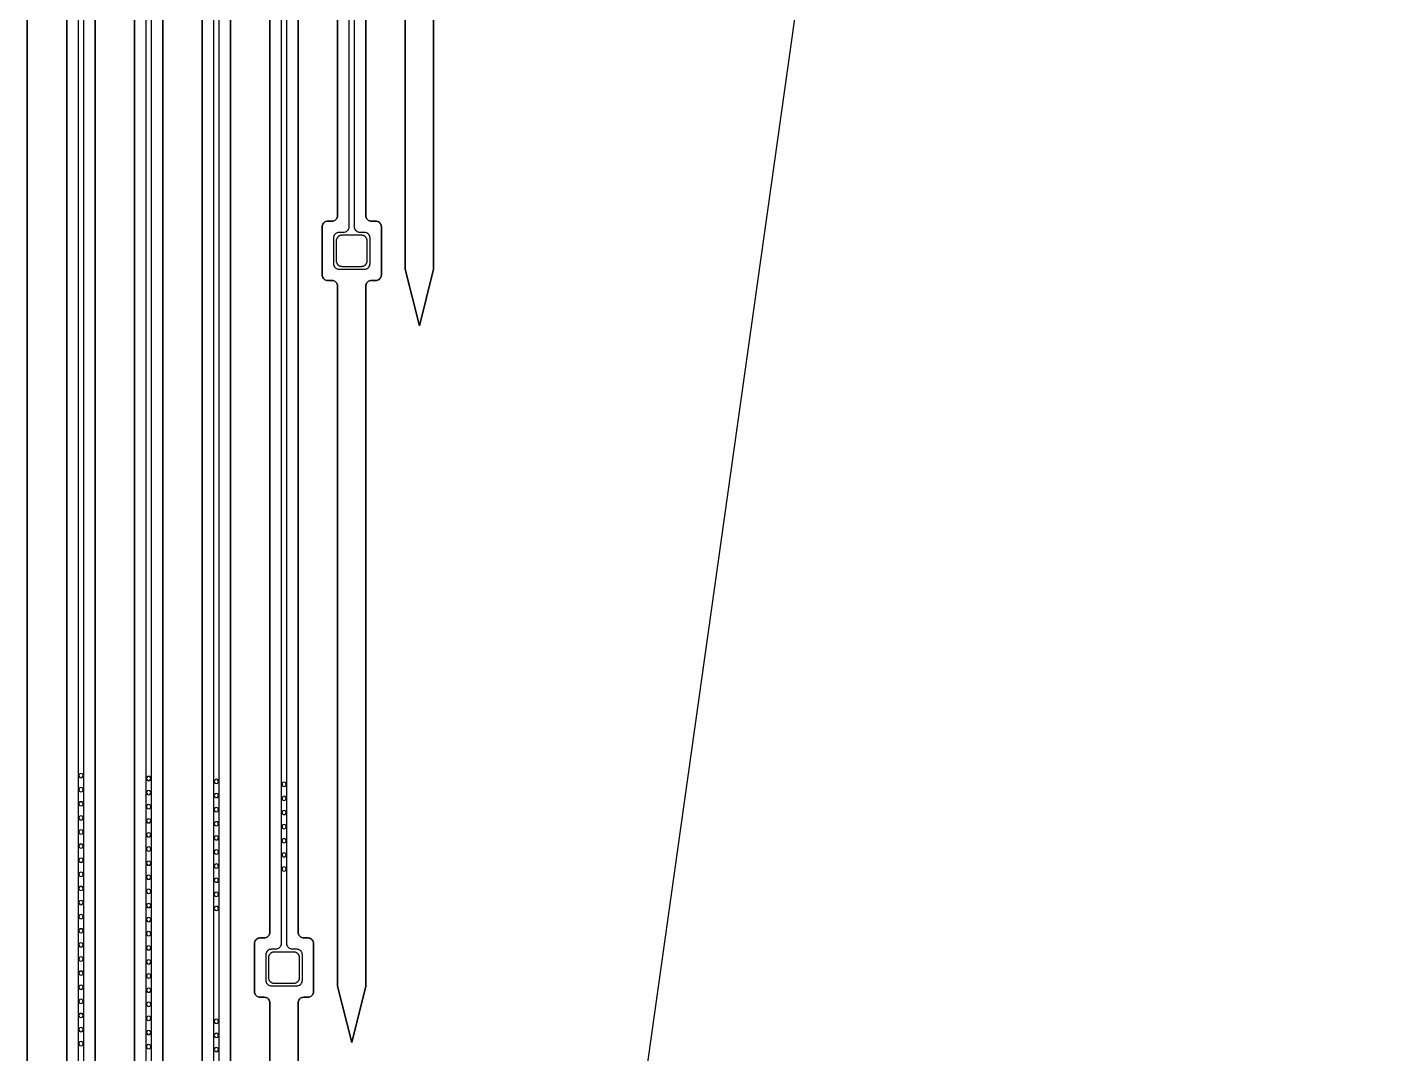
# Model space of a CAD drawing. Header units: metres. Extents: x -1550 to 1550, y -904 to 26100.
# Drawn here: x -2 to 482, y 731.4 to 1095.1 of the extents above; entities that cross this region are included whole.
import ezdxf

# ---------------------------------------------------------------- set-up
doc = ezdxf.new("R2010")
doc.units = ezdxf.units.M
for name, color, linetype in [('Electrodes', 2, 'CONTINUOUS'), ('Metal', 4, 'CONTINUOUS'), ('pattern_ionp', 7, 'CONTINUOUS'), ('Polyimide', 3, 'CONTINUOUS'), ('Polyimide_Negative', 5, 'CONTINUOUS')]:
    doc.layers.add(name, color=color, linetype=linetype)

msp = doc.modelspace()

# ---------------------------------------------------------------- linework, layer by layer
at = {"layer": 'Electrodes'}
for points in [[(116.5, 1010.37), (116.64, 1010.38), (116.77, 1010.39), (116.91, 1010.41), (117.04, 1010.45), (117.17, 1010.49), (117.3, 1010.54), (117.42, 1010.6), (117.54, 1010.66), (117.65, 1010.74), (117.76, 1010.82), (117.87, 1010.91), (117.96, 1011.01), (118.05, 1011.11), (118.13, 1011.22), (118.21, 1011.33), (118.28, 1011.45), (118.33, 1011.58), (118.38, 1011.7), (118.43, 1011.83), (118.46, 1011.97), (118.48, 1012.1), (118.5, 1012.24), (118.5, 1012.37), (118.5, 1019.37), (118.5, 1019.51), (118.48, 1019.65), (118.46, 1019.78), (118.43, 1019.91), (118.38, 1020.04), (118.33, 1020.17), (118.28, 1020.29), (118.21, 1020.41), (118.13, 1020.53), (118.05, 1020.64), (117.96, 1020.74), (117.87, 1020.83), (117.76, 1020.92), (117.65, 1021.01), (117.54, 1021.08), (117.42, 1021.15), (117.3, 1021.21), (117.17, 1021.26), (117.04, 1021.3), (116.91, 1021.33), (116.77, 1021.35), (116.64, 1021.37), (116.5, 1021.37), (109.5, 1021.37), (109.36, 1021.37), (109.23, 1021.35), (109.09, 1021.33), (108.96, 1021.3), (108.83, 1021.26), (108.7, 1021.21), (108.58, 1021.15), (108.46, 1021.08), (108.35, 1021.01), (108.24, 1020.92), (108.13, 1020.83), (108.04, 1020.74), (107.95, 1020.64), (107.87, 1020.53), (107.79, 1020.41), (107.72, 1020.29), (107.67, 1020.17), (107.62, 1020.04), (107.57, 1019.91), (107.54, 1019.78), (107.52, 1019.65), (107.5, 1019.51), (107.5, 1019.37), (107.5, 1012.37), (107.5, 1012.24), (107.52, 1012.1), (107.54, 1011.97), (107.57, 1011.83), (107.62, 1011.7), (107.67, 1011.58), (107.72, 1011.45), (107.79, 1011.33), (107.87, 1011.22), (107.95, 1011.11), (108.04, 1011.01), (108.13, 1010.91), (108.24, 1010.82), (108.35, 1010.74), (108.46, 1010.66), (108.58, 1010.6), (108.7, 1010.54), (108.83, 1010.49), (108.96, 1010.45), (109.09, 1010.41), (109.23, 1010.39), (109.36, 1010.38), (109.5, 1010.37), (116.5, 1010.37)], [(92.5, 756.4), (92.64, 756.41), (92.77, 756.42), (92.91, 756.45), (93.04, 756.48), (93.17, 756.52), (93.3, 756.57), (93.42, 756.63), (93.54, 756.7), (93.65, 756.77), (93.76, 756.85), (93.87, 756.94), (93.96, 757.04), (94.05, 757.14), (94.13, 757.25), (94.21, 757.37), (94.28, 757.48), (94.33, 757.61), (94.38, 757.74), (94.43, 757.87), (94.46, 758), (94.48, 758.13), (94.5, 758.27), (94.5, 758.4), (94.5, 765.4), (94.5, 765.54), (94.48, 765.68), (94.46, 765.81), (94.43, 765.94), (94.38, 766.07), (94.33, 766.2), (94.28, 766.32), (94.21, 766.44), (94.13, 766.56), (94.05, 766.67), (93.96, 766.77), (93.87, 766.87), (93.76, 766.96), (93.65, 767.04), (93.54, 767.11), (93.42, 767.18), (93.3, 767.24), (93.17, 767.29), (93.04, 767.33), (92.91, 767.36), (92.77, 767.39), (92.64, 767.4), (92.5, 767.4), (85.5, 767.4), (85.36, 767.4), (85.23, 767.39), (85.09, 767.36), (84.96, 767.33), (84.83, 767.29), (84.7, 767.24), (84.58, 767.18), (84.46, 767.11), (84.35, 767.04), (84.24, 766.96), (84.13, 766.87), (84.04, 766.77), (83.95, 766.67), (83.87, 766.56), (83.79, 766.44), (83.72, 766.32), (83.67, 766.2), (83.62, 766.07), (83.57, 765.94), (83.54, 765.81), (83.52, 765.68), (83.5, 765.54), (83.5, 765.4), (83.5, 758.4), (83.5, 758.27), (83.52, 758.13), (83.54, 758), (83.57, 757.87), (83.62, 757.74), (83.67, 757.61), (83.72, 757.48), (83.79, 757.37), (83.87, 757.25), (83.95, 757.14), (84.04, 757.04), (84.13, 756.94), (84.24, 756.85), (84.35, 756.77), (84.46, 756.7), (84.58, 756.63), (84.7, 756.57), (84.83, 756.52), (84.96, 756.48), (85.09, 756.45), (85.23, 756.42), (85.36, 756.41), (85.5, 756.4), (92.5, 756.4)]]:
    msp.add_lwpolyline(points, close=True, dxfattribs=at)
at = {"layer": 'Metal'}
for points in [[(16, 11993.5), (16, 8.5)], [(18, 8.5), (18, 11993.5)], [(40, 11993.5), (40, 262.47)], [(42, 262.47), (42, 11993.5)], [(64, 11993.5), (64, 516.44)], [(66, 516.44), (66, 11993.5)], [(88, 11993.5), (88, 770.4), (87.97, 770.06), (87.88, 769.72), (87.73, 769.4), (87.53, 769.12), (87.29, 768.87), (87, 768.67), (86.68, 768.53), (86.35, 768.44), (86, 768.4), (84.5, 768.4), (84.15, 768.37), (83.82, 768.28), (83.5, 768.14), (83.21, 767.94), (82.97, 767.69), (82.77, 767.4), (82.62, 767.09), (82.53, 766.75), (82.5, 766.4), (82.5, 757.4), (82.53, 757.06), (82.62, 756.72), (82.77, 756.4), (82.97, 756.12), (83.21, 755.87), (83.5, 755.67), (83.82, 755.53), (84.15, 755.44), (84.5, 755.4), (93.5, 755.4), (93.85, 755.44), (94.18, 755.53), (94.5, 755.67), (94.79, 755.87), (95.03, 756.12), (95.23, 756.4), (95.38, 756.72), (95.47, 757.06), (95.5, 757.4), (95.5, 766.4), (95.47, 766.75), (95.38, 767.09), (95.23, 767.4), (95.03, 767.69), (94.79, 767.94), (94.5, 768.14), (94.18, 768.28), (93.85, 768.37), (93.5, 768.4), (92, 768.4), (91.65, 768.44), (91.32, 768.53), (91, 768.67), (90.71, 768.87), (90.47, 769.12), (90.27, 769.4), (90.12, 769.72), (90.03, 770.06), (90, 770.4), (90, 11993.5)], [(112, 11993.5), (112, 1024.37), (111.97, 1024.03), (111.88, 1023.69), (111.73, 1023.37), (111.53, 1023.09), (111.29, 1022.84), (111, 1022.64), (110.68, 1022.49), (110.35, 1022.4), (110, 1022.37), (108.5, 1022.37), (108.15, 1022.34), (107.82, 1022.25), (107.5, 1022.11), (107.21, 1021.91), (106.97, 1021.66), (106.77, 1021.37), (106.62, 1021.06), (106.53, 1020.72), (106.5, 1020.37), (106.5, 1011.37), (106.53, 1011.03), (106.62, 1010.69), (106.77, 1010.37), (106.97, 1010.09), (107.21, 1009.84), (107.5, 1009.64), (107.82, 1009.49), (108.15, 1009.4), (108.5, 1009.37), (117.5, 1009.37), (117.85, 1009.4), (118.18, 1009.49), (118.5, 1009.64), (118.79, 1009.84), (119.03, 1010.09), (119.23, 1010.37), (119.38, 1010.69), (119.47, 1011.03), (119.5, 1011.37), (119.5, 1020.37), (119.47, 1020.72), (119.38, 1021.06), (119.23, 1021.37), (119.03, 1021.66), (118.79, 1021.91), (118.5, 1022.11), (118.18, 1022.25), (117.85, 1022.34), (117.5, 1022.37), (116, 1022.37), (115.65, 1022.4), (115.32, 1022.49), (115, 1022.64), (114.71, 1022.84), (114.47, 1023.09), (114.27, 1023.37), (114.12, 1023.69), (114.03, 1024.03), (114, 1024.37), (114, 11993.5)]]:
    msp.add_lwpolyline(points, dxfattribs=at)
at = {"layer": 'pattern_ionp'}
for points in [[(17.79, 829.94), (17.69, 830.32), (17.41, 830.59), (17.04, 830.69), (16.66, 830.59), (16.39, 830.32), (16.29, 829.94), (16.39, 829.57), (16.66, 829.29), (17.04, 829.19), (17.41, 829.29), (17.69, 829.57), (17.79, 829.94)], [(41.79, 828.91), (41.69, 829.29), (41.41, 829.56), (41.04, 829.66), (40.66, 829.56), (40.39, 829.29), (40.29, 828.91), (40.39, 828.54), (40.66, 828.26), (41.04, 828.16), (41.41, 828.26), (41.69, 828.54), (41.79, 828.91)], [(65.79, 827.88), (65.69, 828.25), (65.41, 828.53), (65.04, 828.63), (64.66, 828.53), (64.39, 828.25), (64.29, 827.88), (64.39, 827.5), (64.66, 827.23), (65.04, 827.13), (65.41, 827.23), (65.69, 827.5), (65.79, 827.88)], [(17.79, 824.94), (17.69, 825.32), (17.41, 825.59), (17.04, 825.69), (16.66, 825.59), (16.39, 825.32), (16.29, 824.94), (16.39, 824.57), (16.66, 824.29), (17.04, 824.19), (17.41, 824.29), (17.69, 824.57), (17.79, 824.94)], [(41.79, 823.91), (41.69, 824.29), (41.41, 824.56), (41.04, 824.66), (40.66, 824.56), (40.39, 824.29), (40.29, 823.91), (40.39, 823.54), (40.66, 823.26), (41.04, 823.16), (41.41, 823.26), (41.69, 823.54), (41.79, 823.91)], [(65.79, 822.88), (65.69, 823.25), (65.41, 823.53), (65.04, 823.63), (64.66, 823.53), (64.39, 823.25), (64.29, 822.88), (64.39, 822.5), (64.66, 822.23), (65.04, 822.13), (65.41, 822.23), (65.69, 822.5), (65.79, 822.88)], [(89.79, 826.85), (89.69, 827.22), (89.41, 827.5), (89.04, 827.6), (88.66, 827.5), (88.39, 827.22), (88.29, 826.85), (88.39, 826.47), (88.66, 826.2), (89.04, 826.1), (89.41, 826.2), (89.69, 826.47), (89.79, 826.85)], [(17.79, 819.94), (17.69, 820.32), (17.41, 820.59), (17.04, 820.69), (16.66, 820.59), (16.39, 820.32), (16.29, 819.94), (16.39, 819.57), (16.66, 819.29), (17.04, 819.19), (17.41, 819.29), (17.69, 819.57), (17.79, 819.94)], [(41.79, 818.91), (41.69, 819.29), (41.41, 819.56), (41.04, 819.66), (40.66, 819.56), (40.39, 819.29), (40.29, 818.91), (40.39, 818.54), (40.66, 818.26), (41.04, 818.16), (41.41, 818.26), (41.69, 818.54), (41.79, 818.91)], [(65.79, 817.88), (65.69, 818.25), (65.41, 818.53), (65.04, 818.63), (64.66, 818.53), (64.39, 818.25), (64.29, 817.88), (64.39, 817.5), (64.66, 817.23), (65.04, 817.13), (65.41, 817.23), (65.69, 817.5), (65.79, 817.88)], [(89.79, 821.85), (89.69, 822.22), (89.41, 822.5), (89.04, 822.6), (88.66, 822.5), (88.39, 822.22), (88.29, 821.85), (88.39, 821.47), (88.66, 821.2), (89.04, 821.1), (89.41, 821.2), (89.69, 821.47), (89.79, 821.85)], [(17.79, 814.94), (17.69, 815.32), (17.41, 815.59), (17.04, 815.69), (16.66, 815.59), (16.39, 815.32), (16.29, 814.94), (16.39, 814.57), (16.66, 814.29), (17.04, 814.19), (17.41, 814.29), (17.69, 814.57), (17.79, 814.94)], [(41.79, 813.91), (41.69, 814.29), (41.41, 814.56), (41.04, 814.66), (40.66, 814.56), (40.39, 814.29), (40.29, 813.91), (40.39, 813.54), (40.66, 813.26), (41.04, 813.16), (41.41, 813.26), (41.69, 813.54), (41.79, 813.91)], [(65.79, 812.88), (65.69, 813.25), (65.41, 813.53), (65.04, 813.63), (64.66, 813.53), (64.39, 813.25), (64.29, 812.88), (64.39, 812.5), (64.66, 812.23), (65.04, 812.13), (65.41, 812.23), (65.69, 812.5), (65.79, 812.88)], [(89.79, 816.85), (89.69, 817.22), (89.41, 817.5), (89.04, 817.6), (88.66, 817.5), (88.39, 817.22), (88.29, 816.85), (88.39, 816.47), (88.66, 816.2), (89.04, 816.1), (89.41, 816.2), (89.69, 816.47), (89.79, 816.85)], [(17.79, 809.94), (17.69, 810.32), (17.41, 810.59), (17.04, 810.69), (16.66, 810.59), (16.39, 810.32), (16.29, 809.94), (16.39, 809.57), (16.66, 809.29), (17.04, 809.19), (17.41, 809.29), (17.69, 809.57), (17.79, 809.94)], [(41.79, 808.91), (41.69, 809.29), (41.41, 809.56), (41.04, 809.66), (40.66, 809.56), (40.39, 809.29), (40.29, 808.91), (40.39, 808.54), (40.66, 808.26), (41.04, 808.16), (41.41, 808.26), (41.69, 808.54), (41.79, 808.91)], [(65.79, 807.88), (65.69, 808.25), (65.41, 808.53), (65.04, 808.63), (64.66, 808.53), (64.39, 808.25), (64.29, 807.88), (64.39, 807.5), (64.66, 807.23), (65.04, 807.13), (65.41, 807.23), (65.69, 807.5), (65.79, 807.88)], [(89.79, 811.85), (89.69, 812.22), (89.41, 812.5), (89.04, 812.6), (88.66, 812.5), (88.39, 812.22), (88.29, 811.85), (88.39, 811.47), (88.66, 811.2), (89.04, 811.1), (89.41, 811.2), (89.69, 811.47), (89.79, 811.85)], [(17.79, 804.94), (17.69, 805.32), (17.41, 805.59), (17.04, 805.69), (16.66, 805.59), (16.39, 805.32), (16.29, 804.94), (16.39, 804.57), (16.66, 804.29), (17.04, 804.19), (17.41, 804.29), (17.69, 804.57), (17.79, 804.94)], [(41.79, 803.91), (41.69, 804.29), (41.41, 804.56), (41.04, 804.66), (40.66, 804.56), (40.39, 804.29), (40.29, 803.91), (40.39, 803.54), (40.66, 803.26), (41.04, 803.16), (41.41, 803.26), (41.69, 803.54), (41.79, 803.91)], [(65.79, 802.88), (65.69, 803.25), (65.41, 803.53), (65.04, 803.63), (64.66, 803.53), (64.39, 803.25), (64.29, 802.88), (64.39, 802.5), (64.66, 802.23), (65.04, 802.13), (65.41, 802.23), (65.69, 802.5), (65.79, 802.88)], [(89.79, 806.85), (89.69, 807.22), (89.41, 807.5), (89.04, 807.6), (88.66, 807.5), (88.39, 807.22), (88.29, 806.85), (88.39, 806.47), (88.66, 806.2), (89.04, 806.1), (89.41, 806.2), (89.69, 806.47), (89.79, 806.85)], [(17.79, 799.94), (17.69, 800.32), (17.41, 800.59), (17.04, 800.69), (16.66, 800.59), (16.39, 800.32), (16.29, 799.94), (16.39, 799.57), (16.66, 799.29), (17.04, 799.19), (17.41, 799.29), (17.69, 799.57), (17.79, 799.94)], [(41.79, 798.91), (41.69, 799.29), (41.41, 799.56), (41.04, 799.66), (40.66, 799.56), (40.39, 799.29), (40.29, 798.91), (40.39, 798.54), (40.66, 798.26), (41.04, 798.16), (41.41, 798.26), (41.69, 798.54), (41.79, 798.91)], [(65.79, 797.88), (65.69, 798.25), (65.41, 798.53), (65.04, 798.63), (64.66, 798.53), (64.39, 798.25), (64.29, 797.88), (64.39, 797.5), (64.66, 797.23), (65.04, 797.13), (65.41, 797.23), (65.69, 797.5), (65.79, 797.88)], [(89.79, 801.85), (89.69, 802.22), (89.41, 802.5), (89.04, 802.6), (88.66, 802.5), (88.39, 802.22), (88.29, 801.85), (88.39, 801.47), (88.66, 801.2), (89.04, 801.1), (89.41, 801.2), (89.69, 801.47), (89.79, 801.85)], [(17.79, 794.94), (17.69, 795.32), (17.41, 795.59), (17.04, 795.69), (16.66, 795.59), (16.39, 795.32), (16.29, 794.94), (16.39, 794.57), (16.66, 794.29), (17.04, 794.19), (17.41, 794.29), (17.69, 794.57), (17.79, 794.94)], [(41.79, 793.91), (41.69, 794.29), (41.41, 794.56), (41.04, 794.66), (40.66, 794.56), (40.39, 794.29), (40.29, 793.91), (40.39, 793.54), (40.66, 793.26), (41.04, 793.16), (41.41, 793.26), (41.69, 793.54), (41.79, 793.91)], [(89.79, 796.85), (89.69, 797.22), (89.41, 797.5), (89.04, 797.6), (88.66, 797.5), (88.39, 797.22), (88.29, 796.85), (88.39, 796.47), (88.66, 796.2), (89.04, 796.1), (89.41, 796.2), (89.69, 796.47), (89.79, 796.85)], [(17.79, 789.94), (17.69, 790.32), (17.41, 790.59), (17.04, 790.69), (16.66, 790.59), (16.39, 790.32), (16.29, 789.94), (16.39, 789.57), (16.66, 789.29), (17.04, 789.19), (17.41, 789.29), (17.69, 789.57), (17.79, 789.94)], [(41.79, 788.91), (41.69, 789.29), (41.41, 789.56), (41.04, 789.66), (40.66, 789.56), (40.39, 789.29), (40.29, 788.91), (40.39, 788.54), (40.66, 788.26), (41.04, 788.16), (41.41, 788.26), (41.69, 788.54), (41.79, 788.91)], [(65.79, 792.88), (65.69, 793.25), (65.41, 793.53), (65.04, 793.63), (64.66, 793.53), (64.39, 793.25), (64.29, 792.88), (64.39, 792.5), (64.66, 792.23), (65.04, 792.13), (65.41, 792.23), (65.69, 792.5), (65.79, 792.88)], [(17.79, 784.94), (17.69, 785.32), (17.41, 785.59), (17.04, 785.69), (16.66, 785.59), (16.39, 785.32), (16.29, 784.94), (16.39, 784.57), (16.66, 784.29), (17.04, 784.19), (17.41, 784.29), (17.69, 784.57), (17.79, 784.94)], [(41.79, 783.91), (41.69, 784.29), (41.41, 784.56), (41.04, 784.66), (40.66, 784.56), (40.39, 784.29), (40.29, 783.91), (40.39, 783.54), (40.66, 783.26), (41.04, 783.16), (41.41, 783.26), (41.69, 783.54), (41.79, 783.91)], [(65.79, 787.88), (65.69, 788.25), (65.41, 788.53), (65.04, 788.63), (64.66, 788.53), (64.39, 788.25), (64.29, 787.88), (64.39, 787.5), (64.66, 787.23), (65.04, 787.13), (65.41, 787.23), (65.69, 787.5), (65.79, 787.88)], [(17.79, 779.94), (17.69, 780.32), (17.41, 780.59), (17.04, 780.69), (16.66, 780.59), (16.39, 780.32), (16.29, 779.94), (16.39, 779.57), (16.66, 779.29), (17.04, 779.19), (17.41, 779.29), (17.69, 779.57), (17.79, 779.94)], [(41.79, 778.91), (41.69, 779.29), (41.41, 779.56), (41.04, 779.66), (40.66, 779.56), (40.39, 779.29), (40.29, 778.91), (40.39, 778.54), (40.66, 778.26), (41.04, 778.16), (41.41, 778.26), (41.69, 778.54), (41.79, 778.91)], [(65.79, 782.88), (65.69, 783.25), (65.41, 783.53), (65.04, 783.63), (64.66, 783.53), (64.39, 783.25), (64.29, 782.88), (64.39, 782.5), (64.66, 782.23), (65.04, 782.13), (65.41, 782.23), (65.69, 782.5), (65.79, 782.88)], [(17.79, 774.94), (17.69, 775.32), (17.41, 775.59), (17.04, 775.69), (16.66, 775.59), (16.39, 775.32), (16.29, 774.94), (16.39, 774.57), (16.66, 774.29), (17.04, 774.19), (17.41, 774.29), (17.69, 774.57), (17.79, 774.94)], [(41.79, 773.91), (41.69, 774.29), (41.41, 774.56), (41.04, 774.66), (40.66, 774.56), (40.39, 774.29), (40.29, 773.91), (40.39, 773.54), (40.66, 773.26), (41.04, 773.16), (41.41, 773.26), (41.69, 773.54), (41.79, 773.91)], [(17.79, 769.94), (17.69, 770.32), (17.41, 770.59), (17.04, 770.69), (16.66, 770.59), (16.39, 770.32), (16.29, 769.94), (16.39, 769.57), (16.66, 769.29), (17.04, 769.19), (17.41, 769.29), (17.69, 769.57), (17.79, 769.94)], [(41.79, 768.91), (41.69, 769.29), (41.41, 769.56), (41.04, 769.66), (40.66, 769.56), (40.39, 769.29), (40.29, 768.91), (40.39, 768.54), (40.66, 768.26), (41.04, 768.16), (41.41, 768.26), (41.69, 768.54), (41.79, 768.91)], [(17.79, 764.94), (17.69, 765.32), (17.41, 765.59), (17.04, 765.69), (16.66, 765.59), (16.39, 765.32), (16.29, 764.94), (16.39, 764.57), (16.66, 764.29), (17.04, 764.19), (17.41, 764.29), (17.69, 764.57), (17.79, 764.94)], [(17.79, 759.94), (17.69, 760.32), (17.41, 760.59), (17.04, 760.69), (16.66, 760.59), (16.39, 760.32), (16.29, 759.94), (16.39, 759.57), (16.66, 759.29), (17.04, 759.19), (17.41, 759.29), (17.69, 759.57), (17.79, 759.94)], [(41.79, 763.91), (41.69, 764.29), (41.41, 764.56), (41.04, 764.66), (40.66, 764.56), (40.39, 764.29), (40.29, 763.91), (40.39, 763.54), (40.66, 763.26), (41.04, 763.16), (41.41, 763.26), (41.69, 763.54), (41.79, 763.91)], [(17.79, 754.94), (17.69, 755.32), (17.41, 755.59), (17.04, 755.69), (16.66, 755.59), (16.39, 755.32), (16.29, 754.94), (16.39, 754.57), (16.66, 754.29), (17.04, 754.19), (17.41, 754.29), (17.69, 754.57), (17.79, 754.94)], [(41.79, 758.91), (41.69, 759.29), (41.41, 759.56), (41.04, 759.66), (40.66, 759.56), (40.39, 759.29), (40.29, 758.91), (40.39, 758.54), (40.66, 758.26), (41.04, 758.16), (41.41, 758.26), (41.69, 758.54), (41.79, 758.91)], [(17.79, 749.94), (17.69, 750.32), (17.41, 750.59), (17.04, 750.69), (16.66, 750.59), (16.39, 750.32), (16.29, 749.94), (16.39, 749.57), (16.66, 749.29), (17.04, 749.19), (17.41, 749.29), (17.69, 749.57), (17.79, 749.94)], [(41.79, 753.91), (41.69, 754.29), (41.41, 754.56), (41.04, 754.66), (40.66, 754.56), (40.39, 754.29), (40.29, 753.91), (40.39, 753.54), (40.66, 753.26), (41.04, 753.16), (41.41, 753.26), (41.69, 753.54), (41.79, 753.91)], [(17.79, 744.94), (17.69, 745.32), (17.41, 745.59), (17.04, 745.69), (16.66, 745.59), (16.39, 745.32), (16.29, 744.94), (16.39, 744.57), (16.66, 744.29), (17.04, 744.19), (17.41, 744.29), (17.69, 744.57), (17.79, 744.94)], [(41.79, 748.91), (41.69, 749.29), (41.41, 749.56), (41.04, 749.66), (40.66, 749.56), (40.39, 749.29), (40.29, 748.91), (40.39, 748.54), (40.66, 748.26), (41.04, 748.16), (41.41, 748.26), (41.69, 748.54), (41.79, 748.91)], [(17.79, 739.94), (17.69, 740.32), (17.41, 740.59), (17.04, 740.69), (16.66, 740.59), (16.39, 740.32), (16.29, 739.94), (16.39, 739.57), (16.66, 739.29), (17.04, 739.19), (17.41, 739.29), (17.69, 739.57), (17.79, 739.94)], [(41.79, 743.91), (41.69, 744.29), (41.41, 744.56), (41.04, 744.66), (40.66, 744.56), (40.39, 744.29), (40.29, 743.91), (40.39, 743.54), (40.66, 743.26), (41.04, 743.16), (41.41, 743.26), (41.69, 743.54), (41.79, 743.91)], [(65.79, 742.88), (65.69, 743.25), (65.41, 743.53), (65.04, 743.63), (64.66, 743.53), (64.39, 743.25), (64.29, 742.88), (64.39, 742.5), (64.66, 742.23), (65.04, 742.13), (65.41, 742.23), (65.69, 742.5), (65.79, 742.88)], [(17.79, 734.94), (17.69, 735.32), (17.41, 735.59), (17.04, 735.69), (16.66, 735.59), (16.39, 735.32), (16.29, 734.94), (16.39, 734.57), (16.66, 734.29), (17.04, 734.19), (17.41, 734.29), (17.69, 734.57), (17.79, 734.94)], [(41.79, 738.91), (41.69, 739.29), (41.41, 739.56), (41.04, 739.66), (40.66, 739.56), (40.39, 739.29), (40.29, 738.91), (40.39, 738.54), (40.66, 738.26), (41.04, 738.16), (41.41, 738.26), (41.69, 738.54), (41.79, 738.91)], [(65.79, 737.88), (65.69, 738.25), (65.41, 738.53), (65.04, 738.63), (64.66, 738.53), (64.39, 738.25), (64.29, 737.88), (64.39, 737.5), (64.66, 737.23), (65.04, 737.13), (65.41, 737.23), (65.69, 737.5), (65.79, 737.88)], [(41.79, 733.91), (41.69, 734.29), (41.41, 734.56), (41.04, 734.66), (40.66, 734.56), (40.39, 734.29), (40.29, 733.91), (40.39, 733.54), (40.66, 733.26), (41.04, 733.16), (41.41, 733.26), (41.69, 733.54), (41.79, 733.91)], [(65.79, 732.88), (65.69, 733.25), (65.41, 733.53), (65.04, 733.63), (64.66, 733.53), (64.39, 733.25), (64.29, 732.88), (64.39, 732.5), (64.66, 732.23), (65.04, 732.13), (65.41, 732.23), (65.69, 732.5), (65.79, 732.88)]]:
    msp.add_lwpolyline(points, close=True, dxfattribs=at)
at = {"layer": 'Polyimide'}
for points in [[(-2, 11978.5), (-2, -116.48), (-1.5, -116.48), (-1.5, -137.48), (-2, -137.48), (-2, -387.48)], [(12, 12.5), (12, 11978.5)], [(22, 11978.5), (22, 12.5)], [(36, 266.47), (36, 11978.5)], [(46, 11978.5), (46, 266.47)], [(60, 520.44), (60, 11978.5)], [(70, 11978.5), (70, 520.44)], [(84, 501.4), (84, 749.4), (83.97, 749.75), (83.88, 750.09), (83.73, 750.4), (83.53, 750.69), (83.29, 750.94), (83, 751.14), (82.68, 751.28), (82.35, 751.37), (82, 751.4), (80.5, 751.4), (80.15, 751.44), (79.82, 751.53), (79.5, 751.67), (79.21, 751.87), (78.97, 752.12), (78.77, 752.4), (78.62, 752.72), (78.53, 753.06), (78.5, 753.4), (78.5, 770.4), (78.53, 770.75), (78.62, 771.09), (78.77, 771.4), (78.97, 771.69), (79.21, 771.94), (79.5, 772.14), (79.82, 772.28), (80.15, 772.37), (80.5, 772.4), (82, 772.4), (82.35, 772.44), (82.68, 772.53), (83, 772.67), (83.29, 772.87), (83.53, 773.12), (83.73, 773.4), (83.88, 773.72), (83.97, 774.06), (84, 774.4), (84, 11978.5)], [(94, 11978.5), (94, 774.4), (94.03, 774.06), (94.12, 773.72), (94.27, 773.4), (94.47, 773.12), (94.71, 772.87), (95, 772.67), (95.32, 772.53), (95.65, 772.44), (96, 772.4), (97.5, 772.4), (97.85, 772.37), (98.18, 772.28), (98.5, 772.14), (98.79, 771.94), (99.03, 771.69), (99.23, 771.4), (99.38, 771.09), (99.47, 770.75), (99.5, 770.4), (99.5, 753.4), (99.47, 753.06), (99.38, 752.72), (99.23, 752.4), (99.03, 752.12), (98.79, 751.87), (98.5, 751.67), (98.18, 751.53), (97.85, 751.44), (97.5, 751.4), (96, 751.4), (95.65, 751.37), (95.32, 751.28), (95, 751.14), (94.71, 750.94), (94.47, 750.69), (94.27, 750.4), (94.12, 750.09), (94.03, 749.75), (94, 749.4), (94, 501.4)], [(118, 11978.5), (118, 1028.37), (118.03, 1028.03), (118.12, 1027.69), (118.27, 1027.37), (118.47, 1027.09), (118.71, 1026.84), (119, 1026.64), (119.32, 1026.49), (119.65, 1026.4), (120, 1026.37), (121.5, 1026.37), (121.85, 1026.34), (122.18, 1026.25), (122.5, 1026.11), (122.79, 1025.91), (123.03, 1025.66), (123.23, 1025.37), (123.38, 1025.06), (123.47, 1024.72), (123.5, 1024.37), (123.5, 1007.37), (123.47, 1007.03), (123.38, 1006.69), (123.23, 1006.37), (123.03, 1006.09), (122.79, 1005.84), (122.5, 1005.64), (122.18, 1005.49), (121.85, 1005.4), (121.5, 1005.37), (120, 1005.37), (119.65, 1005.34), (119.32, 1005.25), (119, 1005.11), (118.71, 1004.91), (118.47, 1004.66), (118.27, 1004.37), (118.12, 1004.06), (118.03, 1003.72), (118, 1003.37), (118, 755.37), (113, 735.37), (108, 755.37), (108, 1003.37), (107.97, 1003.72), (107.88, 1004.06), (107.73, 1004.37), (107.53, 1004.66), (107.29, 1004.91), (107, 1005.11), (106.68, 1005.25), (106.35, 1005.34), (106, 1005.37), (104.5, 1005.37), (104.15, 1005.4), (103.82, 1005.49), (103.5, 1005.64), (103.21, 1005.84), (102.97, 1006.09), (102.77, 1006.37), (102.62, 1006.69), (102.53, 1007.03), (102.5, 1007.37), (102.5, 1024.37), (102.53, 1024.72), (102.62, 1025.06), (102.77, 1025.37), (102.97, 1025.66), (103.21, 1025.91), (103.5, 1026.11), (103.82, 1026.25), (104.15, 1026.34), (104.5, 1026.37), (106, 1026.37), (106.35, 1026.4), (106.68, 1026.49), (107, 1026.64), (107.29, 1026.84), (107.53, 1027.09), (107.73, 1027.37), (107.88, 1027.69), (107.97, 1028.03), (108, 1028.37), (108, 11978.5)], [(142, 1257.34), (142, 1009.34), (137, 989.34), (132, 1009.34), (132, 1257.34)]]:
    msp.add_lwpolyline(points, dxfattribs=at)
at = {"layer": 'Polyimide_Negative'}
for points in [[(966, 6040.77), (24.81, -642.62), (14.5, -665.19), (14.5, -654.04), (14.39, -651.11), (13.18, -647.49), (11.33, -643.61), (3.23, -640.89), (0.99, -638.43), (-0.69, -635.25), (-2, -628.09), (-2, -587.48), (-2, -387.48), (-2, -137.48), (-1.5, -137.48), (-1.5, -116.48), (-2, -116.48), (-2, 11978.5)], [(12, 11978.5), (12, 12.5)], [(22, 12.5), (22, 11978.5)], [(36, 11978.5), (36, 266.47)], [(46, 266.47), (46, 11978.5)], [(60, 11978.5), (60, 520.44)], [(70, 520.44), (70, 11978.5)], [(84, 11978.5), (84, 774.4), (83.97, 774.06), (83.88, 773.72), (83.73, 773.4), (83.53, 773.12), (83.29, 772.87), (83, 772.67), (82.68, 772.53), (82.35, 772.44), (82, 772.4), (80.5, 772.4), (80.15, 772.37), (79.82, 772.28), (79.5, 772.14), (79.21, 771.94), (78.97, 771.69), (78.77, 771.4), (78.62, 771.09), (78.53, 770.75), (78.5, 770.4), (78.5, 753.4), (78.53, 753.06), (78.62, 752.72), (78.77, 752.4), (78.97, 752.12), (79.21, 751.87), (79.5, 751.67), (79.82, 751.53), (80.15, 751.44), (80.5, 751.4), (82, 751.4), (82.35, 751.37), (82.68, 751.28), (83, 751.14), (83.29, 750.94), (83.53, 750.69), (83.73, 750.4), (83.88, 750.09), (83.97, 749.75), (84, 749.4), (84, 501.4)], [(94, 501.4), (94, 749.4), (94.03, 749.75), (94.12, 750.09), (94.27, 750.4), (94.47, 750.69), (94.71, 750.94), (95, 751.14), (95.32, 751.28), (95.65, 751.37), (96, 751.4), (97.5, 751.4), (97.85, 751.44), (98.18, 751.53), (98.5, 751.67), (98.79, 751.87), (99.03, 752.12), (99.23, 752.4), (99.38, 752.72), (99.47, 753.06), (99.5, 753.4), (99.5, 770.4), (99.47, 770.75), (99.38, 771.09), (99.23, 771.4), (99.03, 771.69), (98.79, 771.94), (98.5, 772.14), (98.18, 772.28), (97.85, 772.37), (97.5, 772.4), (96, 772.4), (95.65, 772.44), (95.32, 772.53), (95, 772.67), (94.71, 772.87), (94.47, 773.12), (94.27, 773.4), (94.12, 773.72), (94.03, 774.06), (94, 774.4), (94, 11978.5)], [(108, 11978.5), (108, 1028.37), (107.97, 1028.03), (107.88, 1027.69), (107.73, 1027.37), (107.53, 1027.09), (107.29, 1026.84), (107, 1026.64), (106.68, 1026.49), (106.35, 1026.4), (106, 1026.37), (104.5, 1026.37), (104.15, 1026.34), (103.82, 1026.25), (103.5, 1026.11), (103.21, 1025.91), (102.97, 1025.66), (102.77, 1025.37), (102.62, 1025.06), (102.53, 1024.72), (102.5, 1024.37), (102.5, 1007.37), (102.53, 1007.03), (102.62, 1006.69), (102.77, 1006.37), (102.97, 1006.09), (103.21, 1005.84), (103.5, 1005.64), (103.82, 1005.49), (104.15, 1005.4), (104.5, 1005.37), (106, 1005.37), (106.35, 1005.34), (106.68, 1005.25), (107, 1005.11), (107.29, 1004.91), (107.53, 1004.66), (107.73, 1004.37), (107.88, 1004.06), (107.97, 1003.72), (108, 1003.37), (108, 755.37), (113, 735.37), (118, 755.37), (118, 1003.37), (118.03, 1003.72), (118.12, 1004.06), (118.27, 1004.37), (118.47, 1004.66), (118.71, 1004.91), (119, 1005.11), (119.32, 1005.25), (119.65, 1005.34), (120, 1005.37), (121.5, 1005.37), (121.85, 1005.4), (122.18, 1005.49), (122.5, 1005.64), (122.79, 1005.84), (123.03, 1006.09), (123.23, 1006.37), (123.38, 1006.69), (123.47, 1007.03), (123.5, 1007.37), (123.5, 1024.37), (123.47, 1024.72), (123.38, 1025.06), (123.23, 1025.37), (123.03, 1025.66), (122.79, 1025.91), (122.5, 1026.11), (122.18, 1026.25), (121.85, 1026.34), (121.5, 1026.37), (120, 1026.37), (119.65, 1026.4), (119.32, 1026.49), (119, 1026.64), (118.71, 1026.84), (118.47, 1027.09), (118.27, 1027.37), (118.12, 1027.69), (118.03, 1028.03), (118, 1028.37), (118, 11978.5)], [(132, 1257.34), (132, 1009.34), (137, 989.34), (142, 1009.34), (142, 1257.34)]]:
    msp.add_lwpolyline(points, dxfattribs=at)

doc.saveas('drawing.dxf')
